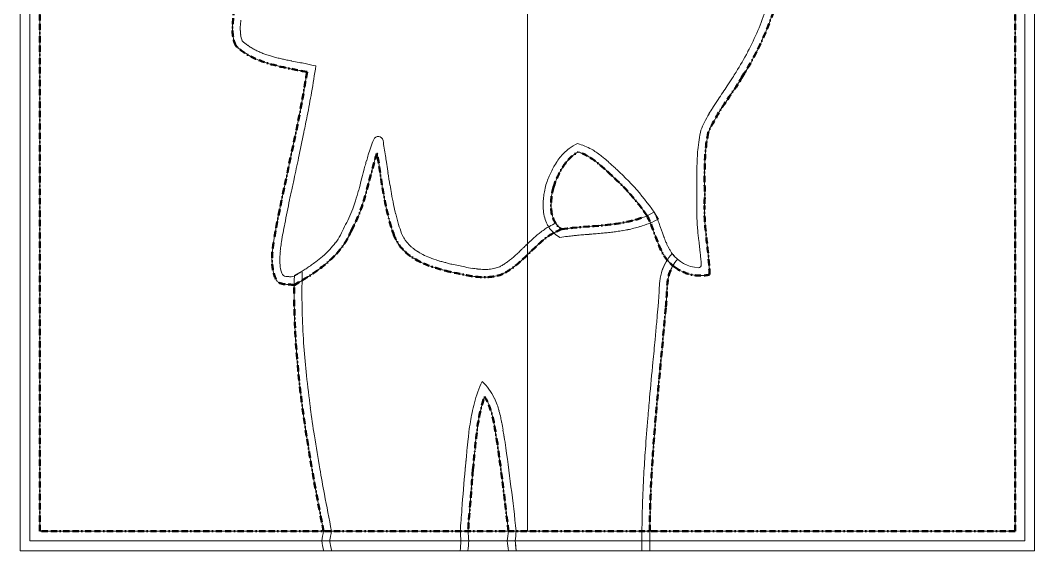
# Model space of a CAD drawing. Header units: millimetres. Extents: x -1785 to 3064, y -1924 to -384.
# Drawn here: x -1785 to -745, y -1924 to -1381 of the extents above; entities that cross this region are included whole.
import ezdxf

# ---------------------------------------------------------------- set-up
doc = ezdxf.new("R2010")
doc.units = ezdxf.units.MM
doc.linetypes.add('BORDER2', pattern=[22.225, 6.35, -3.175, 6.35, -3.175, 0, -3.175])
doc.layers.get('0').update_dxf_attribs({"color": 3, "linetype": 'BORDER2', "lineweight": 50, "true_color": 0x00ff00})
for name, color, linetype, lineweight, true_color in [('2', 2, 'Continuous', 0, 0xffff00), ('3', 253, 'Continuous', 0, 0xa0a0a4), ('5', 30, 'Continuous', 0, 0xff7f00), ('6', 1, 'Continuous', 0, 0xff0000), ('7', 6, 'Continuous', 0, 0xff00ff)]:
    doc.layers.add(name, color=color, linetype=linetype, lineweight=lineweight, true_color=true_color)

msp = doc.modelspace()

# ---------------------------------------------------------------- linework, layer by layer
for p, q in [((-1764.9, -1904.1), (-1764.9, -404.1)), ((-764.9, -1904.1), (-764.9, -404.1)), ((-1238.3, -1551.6), (-1238.3, -1551.6)), ((-1445.3, -1595.6), (-1445.3, -1595.6)), ((-764.9, -1904.1), (-1764.9, -1904.1))]:
    msp.add_line(p, q)
for centre, radius, start, end in [((-1336.4, -1715), 235.9, 34.6043, 48.0034), ((-1087.4, -1597.6), 44.7, 233.7353, 281.8694), ((-4428.1, -2255.2), 3163.2, 6.3715, 8.0121)]:
    msp.add_arc(centre, radius, start, end)
for points in [[(-1044.3, -1438), (-1008.5, -1382), (-993, -1315.2), (-993.1, -1249.3)], [(-1564, -1406.7), (-1570.2, -1393.4), (-1565.8, -1377.9), (-1565.3, -1363.8)], [(-1490.9, -1433.7), (-1516.1, -1428.3), (-1544.7, -1425.5), (-1564, -1406.7)], [(-1490.9, -1433.7), (-1499.9, -1491.6), (-1514.6, -1548.6), (-1525, -1606.3)], [(-1044.3, -1438), (-1055.7, -1457.4), (-1070.7, -1474.9), (-1079.5, -1495.7)], [(-1079.5, -1495.7), (-1084.9, -1520.2), (-1082.7, -1545.6), (-1083.3, -1570.4)], [(-1445.3, -1595.6), (-1431.3, -1571.1), (-1427.8, -1542.9), (-1419, -1516.5)], [(-1401.4, -1601.9), (-1411.3, -1574.5), (-1414.6, -1545.2), (-1419, -1516.5)], [(-1238.3, -1551.6), (-1233.3, -1537.8), (-1226.2, -1522.8), (-1212.8, -1515.6)], [(-1178.5, -1539.7), (-1188.8, -1530.3), (-1199.2, -1519.9), (-1212.8, -1515.6)], [(-1238.3, -1551.6), (-1241.8, -1565.9), (-1243.6, -1585.3), (-1229.8, -1594.8)], [(-1078.3, -1641.3), (-1078.6, -1617.6), (-1084.1, -1594.2), (-1083.3, -1570.4)], [(-1229.8, -1594.8), (-1200.6, -1590.5), (-1170, -1592.5), (-1142.2, -1581)], [(-1113.9, -1633.6), (-1131.2, -1621.2), (-1132.8, -1598.6), (-1142.2, -1581)], [(-1504, -1652.1), (-1480.4, -1638.2), (-1455.7, -1622.3), (-1445.3, -1595.6)], [(-1229.8, -1594.8), (-1254.3, -1603.7), (-1267.2, -1629), (-1290, -1640.5)], [(-1522.8, -1645.9), (-1528.7, -1633.6), (-1526.8, -1619.4), (-1525, -1606.3)], [(-1344.1, -1638.5), (-1366.2, -1633.3), (-1392.1, -1624.9), (-1401.4, -1601.9)], [(-1290, -1640.5), (-1307.4, -1647.7), (-1326.5, -1642), (-1344.1, -1638.5)], [(-1123, -1674.4), (-1121.4, -1661.6), (-1123.1, -1647.9), (-1117.8, -1635.9)], [(-1504, -1652.1), (-1510.3, -1650.4), (-1519.5, -1653), (-1522.8, -1645.9)], [(-1473.9, -1904.1), (-1490.2, -1821), (-1504.9, -1737), (-1504, -1652.1)], [(-1139.6, -1904.1), (-1138.8, -1827.3), (-1129.7, -1750.8), (-1123, -1674.4)], [(-1320.8, -1841.3), (-1318, -1816.1), (-1317.2, -1790.4), (-1309, -1766.2)], [(-1309, -1766.2), (-1299.9, -1780.6), (-1298.8, -1798), (-1295.7, -1814.3)], [(-1320.8, -1841.3), (-1322.5, -1862.2), (-1324.2, -1883.2), (-1325.8, -1904.1)]]:
    msp.add_open_spline(points, degree=3)
at = {"layer": '2'}
for centre, radius, start, end in [((-1196, -1547), 43.6, 113.5721, 127.0026), ((-1230.8, -1568.3), 63.7, 60.3603, 74.1987), ((-1189.1, -1554.9), 54.1, 135.1238, 141.6798), ((-1192.6, -1551.5), 49.3, 127.0026, 135.1238), ((-1234.4, -1574.8), 71.2, 55.976, 60.3603), ((-1248.6, -1595.7), 96.5, 52.2713, 55.976), ((-1170.6, -1568.4), 77, 147.4331, 151.7599), ((-1178.4, -1563.4), 67.8, 141.6798, 147.4331), ((-1260.2, -1610.7), 115.4, 49.8865, 52.2713), ((-1319.1, -1680.7), 206.9, 48.1341, 49.8865), ((-1430, -1804.4), 373, 47.3058, 48.1341), ((-1134.3, -1586.7), 117.7, 155.4756, 158.1347), ((-1149, -1580), 101.6, 151.7599, 155.4756), ((-695, -1007.7), 710.9, 227.3058, 227.7263), ((-1336.5, -1715), 243.9, 32.3818, 48.0034), ((-1137.7, -1576.4), 111.6, 165.9733, 169.6608), ((-1085.4, -1606.3), 170.4, 158.1347, 160.4566), ((-1163.2, -1571.7), 85.7, 169.6608, 173.676), ((-1174.9, -1570.4), 73.9, 173.676, 179.2235), ((-1194.6, -1570.1), 54.3, 179.2235, 185.8473), ((-1202.7, -1571), 46.1, 185.8473, 195.4159), ((-1213.3, -1573.9), 35.1, 195.4159, 206.7783), ((-1215.4, -1574.9), 32.8, 206.7783, 213.6779), ((-1181.9, -1484.6), 112.3, 286.6365, 297.2741), ((-1216.8, -1575.9), 31.1, 213.6779, 220.8244), ((-1216.9, -1575.9), 31, 220.8244, 228.0512), ((-1216.1, -1575.1), 32.1, 228.0512, 241.1918), ((-1188, -1887.2), 287.3, 95.9868, 97.1555), ((-1181.7, -1948), 348.5, 95.232, 95.9868), ((-1153.1, -2259.7), 661.5, 94.6813, 95.232), ((-1102.5, -2877.9), 1281.7, 94.4341, 94.6813), ((-1362, 469.1), 2075.3, 274.4341, 274.5883), ((-1262.8, -768), 834.2, 274.5883, 275.0444), ((-1225, -1196.2), 404.3, 275.0444, 275.7028), ((-1217.9, -1267.2), 333, 275.7028, 276.7706), ((-1206.4, -1363.6), 236, 276.7706, 278.0456), ((-1202.4, -1391.9), 207.3, 278.0456, 279.7382), ((-1195.4, -1432.7), 166, 279.7382, 281.6397), ((-1191, -1454.1), 144.1, 281.6397, 286.6365), ((-1198.4, -1804.8), 204.3, 97.1555, 99.3477)]:
    msp.add_arc(centre, radius, start, end, dxfattribs=at)
at = {"layer": '3'}
for p, q in [((-1784.9, -1924.1), (-1784.9, -384.1)), ((-744.9, -1924.1), (-744.9, -807.7)), ((-1147.6, -1924.1), (-1147.6, -1904.1)), ((-1784.9, -1924.1), (-1465.7, -1924.1)), ((-1333.8, -1924.1), (-1276.4, -1924.1)), ((-1147.6, -1924.1), (-744.9, -1924.1))]:
    msp.add_line(p, q, dxfattribs=at)
for centre, radius, start, end in [((-1316.6, -1268), 313.2, 336.8614, 341.199), ((-1395.1, -1396.2), 164.4, 174.6155, 175.6293), ((-1488.7, -1389.6), 70.6, 176.9312, 181.4017), ((-1520.7, -1390.4), 38.5, 181.4017, 187.2121), ((-1462.8, -1391), 96.5, 175.6293, 176.9312), ((-1306.5, -1272.3), 302.2, 332.2179, 336.8614), ((-1528.3, -1391.4), 30.9, 187.2121, 200.0002), ((-1519.1, -1360.3), 56.5, 227.4476, 234.7223), ((-1517.4, -1357.9), 59.4, 234.7223, 238.7981), ((-1513, -1350.6), 68, 238.7981, 242.6371), ((-1510.3, -1345.4), 73.8, 242.6371, 245.9494), ((-1504, -1331.2), 89.4, 245.9494, 248.9853), ((-1290.3, -1280.8), 284, 327.4008, 332.2179), ((-1500.4, -1321.8), 99.5, 248.9853, 251.4725), ((-1491.7, -1295.9), 126.8, 251.4725, 253.6933), ((-1486.6, -1278.5), 144.9, 253.6933, 255.4049), ((-1472.8, -1225.6), 199.6, 255.4049, 256.8739), ((-1464, -1187.6), 238.6, 256.8739, 257.8771), ((-1429.5, -1027), 402.9, 257.8771, 258.6544), ((-1430, -1029.4), 400.4, 258.6544, 258.9831), ((-698.2, 2729.1), 4229.5, 258.9831, 259.0852), ((-1682, -2372.5), 966.1, 78.7145, 79.0852), ((-1561, -1766.3), 347.9, 76.8472, 78.7145), ((-2433.3, -1286.8), 961.8, 349.9468, 351.5916), ((-1213.6, -1338.6), 188.4, 327.5488, 329.6362), ((-1382.3, -1231.3), 388.2, 326.1115, 327.5488), ((-2861.5, -1210.9), 1396.7, 348.9541, 349.9468), ((-439.2, -1883.5), 758.3, 145.5715, 146.2182), ((-1799.3, -951.2), 890.6, 325.5715, 326.1115), ((-759.3, -1669.3), 373.2, 146.2182, 147.7646), ((-937, -1558.7), 163.8, 149.9172, 153.279), ((-908.8, -1575.1), 196.5, 147.7646, 149.9172), ((-3169.4, -1150.8), 1710.4, 348.3726, 348.9541), ((-975.1, -1539.5), 121.2, 153.279, 157.5697), ((-5490.1, -673.3), 4079.7, 347.9966, 348.3726), ((-951.3, -1523.8), 139.2, 167.3541, 171.4723), ((-911.4, -1529.8), 179.5, 171.4723, 174.8117), ((-881.4, -1532.5), 209.7, 174.8117, 177.1588), ((-11840.5, 676.9), 10572.1, 347.93691, 347.99658), ((-758.6, -1538.6), 332.6, 177.1588, 179.0086), ((12831, -4595.6), 14656.5, 167.93691, 167.9799), ((-659.9, -1540.3), 431.4, 179.0086, 179.5651), ((-391.3, -1542.3), 700, 179.5651, 180.0005), ((4531.4, -2828.4), 6170.9, 167.9799, 168.09988), ((-322.3, -1542.3), 769, 180.0005, 180.1945), ((4202.2, -1527), 5293.5, 180.1945, 180.2682), ((1450, -2179), 3021.9, 168.0999, 168.2712), ((-2282.1, -1557.3), 1190.9, 359.6869, 0.2682), ((637.2, -2010.3), 2191.7, 168.2712, 168.9226), ((-937.9, -1574.9), 153.5, 178.2379, 181.3908), ((-1433.9, -1562), 342.7, 358.6166, 359.6869), ((-869.8, -1573.3), 221.6, 181.3908, 184.0016), ((-275.4, -1831.6), 1261.8, 168.9226, 169.7716), ((-821.4, -1569.9), 270.2, 184.0016, 185.4781), ((-389.4, -1528.5), 704.2, 185.4781, 186.3842), ((-917.2, -1687.4), 605.2, 172.4227, 173.0361), ((1519.9, -1314.9), 2625.3, 186.3842, 186.4815), ((-2431.9, -1763.8), 1351.9, 6.2943, 6.4815), ((-1449.5, -1626.1), 69.3, 176.9196, 180.2121), ((-1402.8, -1628.6), 116, 174.321, 176.9196), ((-1379.2, -1630.9), 139.8, 173.0361, 174.321), ((-1083.7, -1651), 45.3, 136.5109, 163.0977), ((-1087.4, -1597.6), 36.7, 217.4045, 266.1116), ((-1806.6, -1694.8), 722.8, 5.8935, 6.2943), ((-1475, -1660.6), 389.4, 5.3499, 5.8935), ((-1462.1, -1626.1), 56.7, 180.2121, 185.0132), ((-1479.2, -1627.6), 39.5, 185.0132, 197.9108), ((-1083.7, -1651), 45.3, 152.7022, 163.0977), ((-1089.7, -1631.2), 3, 266.1116, 4.0175), ((-1373.1, -1651.1), 287.1, 4.0175, 5.3499), ((-1512, -1638.2), 5, 197.9108, 265.0295), ((-1507.9, -1633.5), 10, 266.3983, 301.0128), ((-1703.7, -1307.8), 390, 301.0128, 301.6029), ((-1670.1, -1362.4), 325.9, 301.6029, 302.3448), ((-789, -1659.6), 707.1, 178.2298, 181.8459), ((-1072.2, -1654.5), 57.3, 163.0977, 169.158), ((-1508, -1591.5), 51.9, 265.0295, 266.3626), ((-1504.1, -1531.3), 112.2, 266.3626, 266.9822), ((-1519.1, -1814.2), 171.1, 86.5255, 86.9822), ((-1513.2, -1717.7), 74.4, 86.3983, 86.5255), ((-1016.4, -1661.9), 113.6, 173.1939, 176.2197), ((-1062.3, -1656.4), 67.4, 169.158, 173.1939), ((-1675.5, -1640.6), 545.7, 357.5133, 357.7658), ((-448.1, -1688.5), 682.5, 177.5586, 177.7658), ((-825.5, -1672.4), 304.8, 177.0057, 177.5586), ((-975.2, -1664.6), 154.9, 176.2197, 177.0057), ((-5094.7, -1324.6), 3979.1, 354.7872, 354.9688), ((-1202.9, -1664.8), 72.5, 353.035, 355.8193), ((-1324.5, -1655.9), 194.4, 355.8193, 357.5133), ((-662, -1655.5), 834.2, 181.8459, 184.0969), ((-7859.7, -1072.3), 6755.6, 354.64933, 354.78724), ((-6943, -1158.2), 5834.9, 354.59461, 354.64933), ((-579, -1649.5), 917.4, 184.0969, 185.9532), ((-101836.8, 7820.9), 101152.6, 354.581457, 354.594608), ((8244.5, -2620.8), 9422.9, 174.58146, 174.80438), ((-343.9, -1625), 1153.7, 185.9532, 187.6099), ((-1180.8, -1809.9), 143.4, 155.6138, 164.9736), ((-1353.4, -1794.4), 60.6, 25.9001, 46.152), ((-1364.3, -1799.7), 72.8, 20.0653, 25.9001), ((1945.8, -2048), 3098.2, 174.8044, 175.1935), ((-183.6, -1603.6), 1315.5, 187.6099, 188.8689), ((-1145.7, -1819.3), 179.7, 164.9736, 168.3375), ((-1373.8, -1803.2), 82.9, 15.7679, 20.0653), ((-1119.4, -1824.8), 206.6, 168.3375, 170.8019), ((-1411.2, -1813.8), 121.7, 12.281, 15.7679), ((-1438.2, -1819.6), 149.3, 10.3706, 12.281), ((1380.1, -2000.5), 2530.5, 175.1935, 175.9154), ((-1019.8, -1840.9), 307.5, 170.8019, 172.8085), ((-1682.8, -1864.4), 398, 9.2206, 10.3706), ((346.7, -1520.9), 1852.1, 188.8689, 189.9308), ((-271.6, -1922.1), 1060.1, 173.9079, 174.5589), ((-950.9, -1849.6), 376.9, 172.8085, 173.9079), ((-2976.4, -2074.4), 1708.5, 9.115, 9.2206), ((-647.9, -1700.8), 649.8, 189.115, 189.3881), ((-936.6, -1748.5), 357.1, 189.3881, 189.9538), ((-1099.8, -1777.2), 191.4, 189.9538, 190.7752), ((-1099.8, -1777.2), 191.4, 189.9538, 190.7193), ((-4428.1, -2255.2), 3171.2, 6.3553, 8.0121), ((-53074.8, 3107.5), 51982.1, 354.54922, 354.55893), ((-1649.1, -1799.7), 322.8, 354.4274, 354.5492), ((523.8, -1939.3), 1672, 175.9154, 176.8043), ((734, -1453), 2245.4, 189.9308, 190.6021), ((19176.7, -3507.7), 20573.2, 175.35203, 175.46706), ((-1824.7, -1784.9), 499, 353.6041, 354.0798), ((-1824.7, -1784.9), 499, 353.6179, 354.0798), ((-2210.3, -1744.9), 886.7, 354.0798, 354.4521), ((-2210.3, -1744.9), 886.7, 354.0798, 354.4274), ((295.4, -1926.6), 1443.2, 176.8043, 178.0272), ((2906.3, -1046.4), 4455.4, 190.6021, 191.0992), ((4374.7, -2334.2), 5724.7, 175.4671, 175.6913), ((-27.7, -1915.4), 1119.9, 178.0272, 179.4187), ((3460.1, -2871.2), 5019.9, 168.8926, 169.0089), ((5090.7, -1419.4), 6442.8, 184.31449, 184.40367), ((4419, -1470.7), 5769.2, 184.30878, 184.40838), ((-4428.1, -1553.1), 3171.2, 353.4628, 353.6447), ((3460.1, -957), 5019.9, 190.9911, 191.1074), ((4419, -2357.6), 5769.2, 175.59162, 175.69122), ((-4428.1, -2275.2), 3171.2, 6.3553, 6.5372), ((-4428.1, -2275.2), 3171.2, 6.3715, 6.5372)]:
    msp.add_arc(centre, radius, start, end, dxfattribs=at)
at = {"layer": '5'}
for centre, radius, start, end in [((-1316.6, -1268), 321.2, 336.8614, 341.199), ((-1462.8, -1391), 104.5, 175.6293, 176.9312), ((-1395.1, -1396.2), 172.4, 174.6155, 175.6293), ((-1488.7, -1389.6), 78.6, 176.9312, 181.4017), ((-1520.7, -1390.4), 46.5, 181.4017, 187.2121), ((-1528.3, -1391.4), 38.9, 187.2121, 195.6663), ((-1536.1, -1393.5), 30.9, 195.6663, 205.1593), ((-1306.5, -1272.3), 310.2, 332.2179, 336.8614), ((-1521.3, -1362.9), 61.2, 225.7036, 230.2736), ((-1519.1, -1360.3), 64.5, 230.2736, 234.7223), ((-1517.4, -1357.9), 67.4, 234.7223, 238.7981), ((-1513, -1350.6), 76, 238.7981, 242.6371), ((-1510.3, -1345.4), 81.8, 242.6371, 245.9494), ((-1504, -1331.2), 97.4, 245.9494, 248.9853), ((-1500.4, -1321.8), 107.5, 248.9853, 251.4725), ((-1491.7, -1295.9), 134.8, 251.4725, 253.6933), ((-1290.3, -1280.8), 292, 327.4314, 332.2179), ((-1486.6, -1278.5), 152.9, 253.6933, 255.4049), ((-1472.8, -1225.6), 207.6, 255.4049, 256.8739), ((-1464, -1187.6), 246.6, 256.8739, 257.8771), ((-1429.5, -1027), 410.9, 257.8771, 258.6544), ((-1430, -1029.4), 408.4, 258.6544, 258.9831), ((-698.2, 2729.1), 4237.5, 258.9831, 259.0852), ((-1682, -2372.5), 958.1, 78.7145, 79.0852), ((-1561, -1766.3), 339.9, 78.0922, 78.7145), ((-2433.3, -1286.8), 953.8, 349.9468, 351.1446), ((-1382.3, -1231.3), 396.2, 326.1115, 327.5488), ((-1213.6, -1338.6), 196.4, 327.5488, 329.5905), ((-2861.5, -1210.9), 1388.7, 348.9541, 349.9468), ((-1799.3, -951.2), 898.6, 325.5715, 326.1115), ((-759.3, -1669.3), 365.2, 146.2182, 147.7646), ((-439.2, -1883.5), 750.3, 145.5715, 146.2182), ((-908.8, -1575.1), 188.5, 147.7646, 149.9172), ((-3169.4, -1150.8), 1702.4, 348.3726, 348.9541), ((-937, -1558.7), 155.8, 149.9172, 153.279), ((-5490.1, -673.3), 4071.7, 347.9966, 348.3726), ((-951.3, -1523.8), 131.2, 167.6539, 171.4723), ((-975.1, -1539.5), 113.2, 153.279, 157.2238), ((-911.4, -1529.8), 171.5, 171.4723, 174.8117), ((-1216, -1584.5), 214.1, 161.4778, 162.768), ((-2457.2, -1677.7), 1050.6, 8.5897, 8.8215), ((-1195.9, -1546.9), 35.6, 118.258, 127.0026), ((-1226.9, -1559.8), 46.4, 66.0318, 72.2451), ((-1230.7, -1568.3), 55.7, 60.3603, 66.0318), ((-881.4, -1532.5), 201.7, 174.8117, 177.1588), ((-11840.5, 676.9), 10564.1, 347.93691, 347.99658), ((-1088.4, -1623), 347.4, 163.8744, 164.6143), ((-1142.5, -1607.3), 291, 162.768, 163.8744), ((-3963.7, -1905.2), 2574.2, 8.4416, 8.5897), ((27409.6, 2750.9), 29142.7, 188.44159, 188.4598), ((-1178.3, -1563.4), 59.8, 141.6798, 147.4331), ((-1189.1, -1554.9), 46.1, 135.1238, 141.6798), ((-1192.5, -1551.5), 41.3, 127.0026, 135.1238), ((-1234.4, -1574.8), 63.2, 55.976, 60.3603), ((-1248.5, -1595.7), 88.5, 52.2713, 55.976), ((-1260.1, -1610.7), 107.4, 49.8865, 52.2713), ((-1319.1, -1680.7), 198.9, 48.1341, 49.8865), ((-758.6, -1538.6), 324.6, 177.1588, 179.0086), ((12831, -4595.6), 14664.5, 167.93691, 167.9799), ((66.8, -1931.5), 1543.1, 165.1716, 165.5592), ((-833, -1693.3), 612.3, 164.6143, 165.1716), ((-481.9, -1397.5), 944.4, 188.4598, 188.5609), ((-359.9, -1379.2), 1067.8, 188.5609, 189.259), ((-1148.9, -1580), 93.6, 151.7599, 155.4756), ((-1170.5, -1568.3), 69, 147.4331, 151.7599), ((-1429.9, -1804.4), 365, 47.3058, 48.1341), ((-695, -1007.7), 718.9, 227.3058, 227.7263), ((-659.9, -1540.3), 423.4, 179.0086, 179.5651), ((-391.3, -1542.3), 692, 179.5651, 180.0005), ((4531.4, -2828.4), 6178.9, 167.9799, 168.09988), ((-1970, -1407), 560.2, 344.4915, 345.5592), ((-1085.3, -1606.3), 162.4, 158.1347, 160.3197), ((-1134.3, -1586.6), 109.7, 155.4756, 158.1347), ((-1336.4, -1715), 235.9, 34.6043, 48.0034), ((-322.3, -1542.3), 761, 180.0005, 180.1945), ((4202.2, -1527), 5285.5, 180.1945, 180.2682), ((1450, -2179), 3029.9, 168.0999, 168.2712), ((-1734, -1472.5), 315.2, 342.3178, 344.4915), ((-929.4, -1472), 490.7, 189.259, 190.2889), ((-1017.5, -1488), 401.2, 190.2889, 191.9886), ((-1163.2, -1571.7), 77.7, 169.6608, 173.676), ((-1137.6, -1576.3), 103.6, 166.185, 169.6608), ((-2282.1, -1557.3), 1198.9, 359.6869, 0.2682), ((637.2, -2010.3), 2199.7, 168.2712, 168.9226), ((-1600.8, -1514.9), 175.5, 339.4046, 342.3178), ((-1174.8, -1570.4), 65.9, 173.676, 179.2235), ((-1194.5, -1570.1), 46.3, 179.2235, 185.8473), ((-1433.9, -1562), 350.7, 358.6122, 359.6869), ((-1574.5, -1524.8), 147.4, 335.0682, 339.4046), ((-1136.8, -1513.4), 279.3, 191.9886, 194.026), ((-1202.6, -1570.9), 38.1, 185.8473, 195.4159), ((-937.9, -1574.9), 145.5, 178.2277, 181.3908), ((-869.8, -1573.3), 213.6, 181.3908, 184.0016), ((-275.4, -1831.6), 1269.8, 168.9226, 169.7799), ((-1542.5, -1539.7), 112.1, 330.0952, 335.0682), ((-1170.9, -1521.9), 244.1, 194.026, 196.733), ((-1213.3, -1573.9), 27.1, 195.4159, 206.7783), ((-1215.3, -1574.9), 24.8, 206.7783, 213.6779), ((-1216.7, -1575.8), 23.1, 213.6779, 220.8244), ((-1216.8, -1575.9), 23, 220.8244, 228.0512), ((-1201.8, -1613), 67.7, 25.2685, 28.2029), ((-1226.6, -1624.7), 95.1, 22.7931, 25.2685), ((-1245.3, -1632.6), 115.4, 21.1944, 22.7931), ((-1334.6, -1667.2), 211.1, 20.0125, 21.1944), ((-821.4, -1569.9), 262.2, 184.0016, 185.4781), ((-1511.5, -1569.9), 71, 330.6664, 338.8327), ((-1218.2, -1536.1), 194.7, 196.733, 199.7643), ((-1197.5, -1668.4), 80.7, 123.6352, 127.2012), ((-1206.7, -1654.6), 64.2, 119.6357, 123.6352), ((-1209.2, -1650.2), 59.1, 114.9019, 119.6357), ((-1211.8, -1644.6), 53, 109.9014, 114.9019), ((-1216, -1575.1), 24.1, 228.0512, 235.1019), ((-1490.5, -1723.9), 377, 19.437, 20.0125), ((-158.5, -1253.9), 1035.5, 199.437, 199.6465), ((-389.4, -1528.5), 696.2, 185.4781, 186.3842), ((-917.2, -1687.4), 613.2, 172.4054, 173.0361), ((-1518.4, -1566.1), 78.9, 322.9195, 330.6664), ((-1360.8, -1585.3), 43.9, 202.2035, 207.9857), ((-1361.1, -1585.5), 43.5, 207.9857, 213.7931), ((-1360.5, -1585.1), 44.3, 213.7931, 219.4079), ((-1141.3, -1734.8), 167.7, 132.0455, 133.3366), ((-1162.6, -1711.2), 136, 129.8537, 132.0455), ((-1190.2, -1678.1), 92.9, 127.2012, 129.8537), ((-828.1, -1493), 324.4, 199.6465, 200.4499), ((-997.8, -1556.2), 143.4, 200.4499, 201.6584), ((-1023.4, -1566.4), 115.8, 201.6584, 203.7149), ((1519.9, -1314.9), 2617.3, 186.3842, 186.4815), ((-2431.9, -1763.8), 1359.9, 6.2943, 6.4815), ((-1449.5, -1626.1), 77.3, 176.9196, 180.2121), ((-1402.8, -1628.6), 124, 174.321, 176.9196), ((-1379.2, -1630.9), 147.8, 173.0361, 174.321), ((-1544.5, -1542.6), 114, 310.9589, 316.5354), ((-1524.9, -1561.2), 87, 316.5354, 322.9195), ((-1357.9, -1582.9), 47.7, 219.4079, 224.8177), ((-1356, -1581), 50.4, 224.8177, 229.676), ((-1351.2, -1575.5), 57.7, 229.676, 234.2161), ((-1348.5, -1571.7), 62.4, 234.2161, 238.1074), ((-1499.8, -1380.5), 336.1, 313.7456, 314.0705), ((-1786.8, -1084), 748.7, 314.0705, 314.2882), ((-2919.2, 76.8), 2370.5, 314.2882, 314.3456), ((-653.3, -2241.4), 871.3, 134.1894, 134.3456), ((-992.6, -1892.4), 384.5, 133.3366, 134.1894), ((-1057.8, -1581.5), 78.3, 203.7149, 206.2167), ((-1067.5, -1586.3), 67.4, 206.2167, 209.6399), ((-1080.6, -1593.8), 52.3, 209.6399, 213.5265), ((-1806.6, -1694.8), 730.8, 5.8935, 6.2943), ((-1475, -1660.6), 397.4, 5.3499, 5.8935), ((-1462.1, -1626.1), 64.7, 180.2121, 185.0132), ((-1479.2, -1627.6), 47.5, 185.0132, 190.6161), ((-1557.5, -1527.6), 133.9, 306.958, 310.9589), ((-1342.4, -1561.9), 73.8, 238.1074, 241.6841), ((-1337.8, -1553.4), 83.6, 241.6841, 247.1706), ((-1322.7, -1517.5), 122.5, 247.1706, 251.7022), ((-1346.7, -1545.6), 110.9, 308.0522, 310.6992), ((-1361.3, -1528.6), 133.4, 310.6992, 312.4436), ((-1432.9, -1450.4), 239.4, 312.4436, 313.7456), ((-1084.7, -1596.5), 47.4, 213.5265, 218.2684), ((-1089.7, -1600.4), 41, 218.2684, 223.3656), ((-1091, -1601.6), 39.4, 223.3656, 228.9155), ((-1091.6, -1602.3), 38.4, 228.9155, 234.5356), ((-1373.1, -1651.1), 295.1, 3.4046, 5.3499), ((-1484.4, -1628.6), 42.2, 190.6161, 197.7287), ((-1490.4, -1630.5), 35.9, 197.7287, 205.4331), ((-1622, -1437.8), 244.5, 302.5639, 303.687), ((-1597.5, -1474.5), 200.3, 303.687, 306.958), ((-1315.7, -1496.4), 144.7, 251.7022, 253.3514), ((-1304.9, -1460.1), 182.6, 253.3514, 254.8194), ((-1298.4, -1436.2), 207.3, 254.8194, 255.9389), ((-1278.3, -1355.9), 290.2, 255.9389, 256.8852), ((-1420.2, -2019.5), 388.6, 77.696, 78.711), ((-1239.9, -1193), 457.4, 257.696, 258.5584), ((-1288.9, -1434.9), 210.6, 258.5584, 260.7596), ((-1306.1, -1540.4), 103.6, 260.7596, 263.8977), ((-1308, -1594.5), 49.4, 275.3765, 283.683), ((-1306.2, -1601.7), 42, 283.683, 292.6904), ((-1316.7, -1587.2), 59.6, 296.6322, 300.985), ((-1323, -1576.7), 71.8, 300.985, 304.9512), ((-1328.2, -1569.3), 80.8, 304.9512, 308.0522), ((-1087.4, -1597.6), 44.7, 233.7353, 281.8694), ((-1254.8, -1644), 176.6, 0.8901, 3.4046), ((-1514.7, -1642), 9.04, 205.4633, 214.0058), ((-1515.7, -1642.8), 7.77, 214.0058, 223.2196), ((-1515.8, -1642.8), 7.64, 223.2196, 232.7023), ((-1515.3, -1642.2), 8.49, 232.7023, 241.7001), ((-1514.8, -1641.3), 9.5, 241.7001, 248.9319), ((-1513.6, -1638.1), 13, 248.9319, 255.1227), ((-1512.9, -1635.5), 15.6, 255.1227, 259.3991), ((-1511.4, -1627.4), 23.9, 259.3991, 262.8507), ((-1510.6, -1621.3), 30, 262.8507, 264.9069), ((-1508, -1591.5), 59.9, 264.9069, 266.3626), ((-1504.1, -1531.3), 120.2, 266.3626, 266.9822), ((-1519.1, -1814.2), 163.1, 86.5255, 86.9822), ((-1513.2, -1717.7), 66.4, 85.1843, 86.5255), ((-1510.1, -1681.4), 30, 83.1871, 85.1843), ((-1509.3, -1674.6), 23.2, 79.5765, 83.1871), ((-1507.7, -1665.8), 14.1, 74.9536, 79.5765), ((-1864.5, -1039.7), 710.6, 300.4833, 300.9625), ((-1703.7, -1307.8), 398, 300.9625, 301.6029), ((-1670.1, -1362.4), 333.9, 301.6029, 302.5639), ((-1308.2, -1560.7), 83.3, 263.8977, 269.0866), ((-1308.6, -1587.3), 56.7, 269.0866, 275.3765)]:
    msp.add_arc(centre, radius, start, end, dxfattribs=at)
at = {"layer": '6'}
for p, q in [((-1142.2, -1581), (-1135.2, -1577.2)), ((-1503.9, -1642.3), (-1494.7, -1637.1)), ((-1139.6, -1924.1), (-1139.6, -1904.1)), ((-1473.9, -1924.1), (-1325.8, -1924.1)), ((-1284.4, -1924.1), (-1139.6, -1924.1))]:
    msp.add_line(p, q, dxfattribs=at)
for centre, radius, start, end in [((-1216, -1584.5), 222.1, 158.4157, 162.768), ((-1417.9, -1504.7), 5, 9.4488, 158.4157), ((-2457.2, -1677.7), 1058.6, 8.5897, 9.4488), ((-833, -1693.3), 620.3, 164.6143, 165.1716), ((-1088.4, -1623), 355.4, 163.8744, 164.6143), ((-1142.5, -1607.3), 299, 162.768, 163.8744), ((-3963.7, -1905.2), 2582.2, 8.4416, 8.5897), ((27409.6, 2750.9), 29134.7, 188.44159, 188.4598), ((66.8, -1931.5), 1551.1, 165.1716, 165.5592), ((-481.9, -1397.5), 936.4, 188.4598, 188.5609), ((-359.9, -1379.2), 1059.8, 188.5609, 189.259), ((-1970, -1407), 552.2, 344.4915, 345.5592), ((-1734, -1472.5), 307.2, 342.3178, 344.4915), ((-929.4, -1472), 482.7, 189.259, 190.2889), ((-1017.5, -1488), 393.2, 190.2889, 191.9886), ((-1600.8, -1514.9), 167.5, 339.4046, 342.3178), ((-1136.8, -1513.4), 271.3, 191.9886, 194.026), ((-1574.5, -1524.8), 139.4, 335.0682, 339.4046), ((-1170.9, -1521.9), 236.1, 194.026, 196.733), ((-1201.8, -1613), 75.7, 25.2685, 28.2029), ((-1226.6, -1624.7), 103.1, 22.7931, 25.2685), ((-1542.5, -1539.7), 104.1, 329.7549, 335.0682), ((-1218.2, -1536.1), 186.7, 196.733, 199.7099), ((-1209.2, -1650.2), 67.1, 113.4482, 119.6357), ((-1216.7, -1575.8), 23.1, 213.7642, 224.5105), ((-1262.7, -768), 826.2, 274.5883, 275.0444), ((-1224.9, -1196.2), 396.3, 275.0444, 275.7028), ((-1217.8, -1267.2), 325, 275.7028, 276.7706), ((-1206.4, -1363.5), 228, 276.7706, 278.0456), ((-1202.4, -1391.9), 199.3, 278.0456, 279.7382), ((-1195.4, -1432.7), 158, 279.7382, 281.6397), ((-1191, -1454.1), 136.1, 281.6397, 286.6365), ((-1181.9, -1484.6), 104.3, 286.6365, 292.3455), ((-1245.3, -1632.6), 123.4, 21.1944, 22.7931), ((-1334.6, -1667.2), 219.1, 20.0125, 21.1944), ((-1518.4, -1566.1), 70.9, 322.9195, 330.6664), ((-1511.5, -1569.9), 63, 330.6664, 339.3824), ((-1360.8, -1585.3), 35.9, 202.4645, 207.9857), ((-1162.6, -1711.2), 144, 129.8537, 132.0455), ((-1190.2, -1678.1), 100.9, 127.2012, 129.8537), ((-1197.5, -1668.4), 88.7, 123.6352, 127.2012), ((-1206.7, -1654.6), 72.2, 119.6357, 123.6352), ((-1216.2, -1575.3), 23.8, 224.5105, 235.1019), ((-1198.3, -1804.7), 212.3, 97.1555, 98.534), ((-1188, -1887.2), 295.3, 95.9868, 97.1555), ((-1181.6, -1948), 356.5, 95.232, 95.9868), ((-1153.1, -2259.7), 669.5, 94.6813, 95.232), ((-1102.4, -2877.8), 1289.7, 94.4341, 94.6813), ((-1362, 469.1), 2067.3, 274.4341, 274.5883), ((-1490.5, -1723.9), 385, 19.437, 20.0125), ((-158.5, -1253.9), 1027.5, 199.437, 199.6465), ((-828.1, -1493), 316.4, 199.6465, 200.4499), ((-1524.9, -1561.2), 79, 316.5354, 322.9195), ((-1361.1, -1585.5), 35.5, 207.9857, 213.7931), ((-1360.5, -1585.1), 36.3, 213.7931, 219.4079), ((-1357.9, -1582.9), 39.7, 219.4079, 224.8177), ((-1356, -1581), 42.4, 224.8177, 229.676), ((-653.3, -2241.4), 879.3, 134.1894, 134.3456), ((-992.6, -1892.4), 392.5, 133.3366, 134.1894), ((-1141.3, -1734.8), 175.7, 132.0455, 133.3366), ((-997.8, -1556.2), 135.4, 200.4499, 201.6584), ((-1023.4, -1566.4), 107.8, 201.6584, 203.7149), ((-1057.8, -1581.5), 70.3, 203.7149, 206.2167), ((-1544.5, -1542.6), 106, 310.9589, 316.5354), ((-1351.2, -1575.5), 49.7, 229.676, 234.2161), ((-1348.5, -1571.7), 54.4, 234.2161, 238.1074), ((-1342.4, -1561.9), 65.8, 238.1074, 241.6841), ((-1337.8, -1553.4), 75.6, 241.6841, 247.1706), ((-1361.3, -1528.6), 125.4, 310.6992, 312.4436), ((-1432.9, -1450.4), 231.4, 312.4436, 313.7456), ((-1499.8, -1380.5), 328.1, 313.7456, 314.0705), ((-1786.8, -1084), 740.7, 314.0705, 314.2882), ((-2919.2, 76.8), 2362.5, 314.2882, 314.3456), ((-1067.5, -1586.3), 59.4, 206.2167, 209.6399), ((-1080.6, -1593.8), 44.3, 209.6399, 213.5265), ((-1084.7, -1596.5), 39.4, 213.5265, 218.2684), ((-1089.7, -1600.4), 33, 218.2684, 229.7924), ((-1597.5, -1474.5), 192.3, 303.687, 306.958), ((-1557.5, -1527.6), 125.9, 306.958, 310.9589), ((-1322.7, -1517.5), 114.5, 247.1706, 251.7022), ((-1315.7, -1496.4), 136.7, 251.7022, 253.3514), ((-1304.9, -1460.1), 174.6, 253.3514, 254.8194), ((-1298.4, -1436.2), 199.3, 254.8194, 255.9389), ((-1278.3, -1355.9), 282.2, 255.9389, 256.8596), ((-1420.2, -2019.5), 396.6, 77.696, 78.6924), ((-1239.9, -1193), 449.4, 257.696, 258.5584), ((-1316.7, -1587.2), 51.6, 296.9429, 300.985), ((-1323, -1576.7), 63.8, 300.985, 304.9512), ((-1328.2, -1569.3), 72.8, 304.9512, 308.0522), ((-1346.7, -1545.6), 102.9, 308.0522, 310.6992), ((-1083.7, -1651), 37.3, 137.1753, 163.0977), ((-789, -1659.6), 715.1, 178.6133, 181.8459), ((-1622, -1437.8), 236.5, 302.5639, 303.687), ((-1288.9, -1434.9), 202.6, 258.5584, 260.7596), ((-1306.1, -1540.4), 95.6, 260.7596, 263.8977), ((-1308.2, -1560.7), 75.3, 263.8977, 269.0866), ((-1308.6, -1587.3), 48.7, 269.0866, 275.3765), ((-1308, -1594.5), 41.4, 275.3765, 283.683), ((-1306.2, -1601.7), 34, 283.683, 292.2346), ((-1072.2, -1654.5), 49.3, 163.0977, 169.158), ((-1016.4, -1661.9), 105.6, 173.1939, 176.2197), ((-1062.3, -1656.4), 59.4, 169.158, 173.1939), ((-1675.5, -1640.6), 553.7, 357.5133, 357.7658), ((-448.1, -1688.5), 674.5, 177.5586, 177.7658), ((-825.5, -1672.4), 296.8, 177.0057, 177.5586), ((-975.2, -1664.6), 146.9, 176.2197, 177.0057), ((-1202.9, -1664.8), 80.5, 353.1336, 355.8193), ((-1324.5, -1655.9), 202.4, 355.8193, 357.5133), ((-662, -1655.5), 842.2, 181.8459, 184.0969), ((-5094.7, -1324.6), 3987.1, 354.7872, 354.9669), ((-7859.7, -1072.3), 6763.6, 354.64933, 354.78724), ((-6943, -1158.2), 5842.9, 354.59461, 354.64933), ((-579, -1649.5), 925.4, 184.0969, 185.9532), ((-101836.8, 7820.9), 101160.6, 354.581457, 354.594608), ((8244.5, -2620.8), 9414.9, 174.58146, 174.80438), ((-343.9, -1625), 1161.7, 185.9532, 187.6099), ((-1180.8, -1809.9), 135.4, 161.185, 164.9736), ((-1353.4, -1794.4), 52.6, 25.9001, 32.376), ((-1145.7, -1819.3), 171.7, 164.9736, 168.3375), ((-1364.3, -1799.7), 64.8, 20.0653, 25.9001), ((-1373.8, -1803.2), 74.9, 15.7679, 20.0653), ((1945.8, -2048), 3090.2, 174.8044, 175.1935), ((-183.6, -1603.6), 1323.5, 187.6099, 188.8689), ((-1119.4, -1824.8), 198.6, 168.3375, 170.8019), ((-1411.2, -1813.8), 113.7, 12.281, 15.7679), ((-1019.8, -1840.9), 299.5, 170.8019, 172.8085), ((-1438.2, -1819.6), 141.3, 10.3706, 12.281), ((-1682.8, -1864.4), 390, 9.2206, 10.3706), ((1380.1, -2000.5), 2522.5, 175.1935, 175.9154), ((346.7, -1520.9), 1860.1, 188.8689, 189.9308), ((-950.9, -1849.6), 368.9, 172.8085, 173.9079), ((-2976.4, -2074.4), 1700.5, 9.115, 9.2206), ((-647.9, -1700.8), 657.8, 189.115, 189.3881), ((-936.6, -1748.5), 365.1, 189.3881, 190.4024), ((-271.6, -1922.1), 1052.1, 173.9079, 174.5589), ((-4428.1, -2255.2), 3163.2, 6.3715, 8.0085), ((-53074.8, 3107.5), 51990.1, 354.54887, 354.55893), ((523.8, -1939.3), 1664, 175.9154, 176.8043), ((-1824.7, -1784.9), 507, 353.6179, 354.0798), ((-2210.3, -1744.9), 894.7, 354.0798, 354.4525), ((734, -1453), 2253.4, 189.9308, 190.6021), ((19176.7, -3507.7), 20565.2, 175.35203, 175.46706), ((295.4, -1926.6), 1435.2, 176.8043, 178.0272), ((2906.3, -1046.4), 4463.4, 190.6021, 191.0791), ((-27.7, -1915.4), 1111.9, 178.0272, 179.4166), ((4374.7, -2334.2), 5716.7, 175.4671, 175.6852), ((3460.1, -2871.2), 5027.9, 168.9105, 169.0266), ((4419, -1470.7), 5761.2, 184.31477, 184.41451), ((-4428.1, -1553.1), 3163.2, 353.4462, 353.6285), ((3460.1, -957), 5027.9, 190.9734, 191.0895), ((4419, -2357.6), 5761.2, 175.58549, 175.68523), ((-4428.1, -2275.2), 3163.2, 6.3715, 6.5538)]:
    msp.add_arc(centre, radius, start, end, dxfattribs=at)
at = {"layer": '7'}
for p, q in [((-1784.9, -1924.1), (-1784.9, -384.1)), ((-744.9, -1924.1), (-744.9, -384.1)), ((-1774.9, -1914.1), (-1774.9, -394.1)), ((-754.9, -1914.1), (-754.9, -394.1)), ((-1764.9, -1904.1), (-1764.9, -404.1)), ((-1264.9, -1904.1), (-1264.9, -404.1)), ((-764.9, -1904.1), (-764.9, -404.1)), ((-764.9, -1904.1), (-1764.9, -1904.1)), ((-754.9, -1914.1), (-1774.9, -1914.1)), ((-744.9, -1924.1), (-1784.9, -1924.1))]:
    msp.add_line(p, q, dxfattribs=at)

doc.saveas('drawing.dxf')
